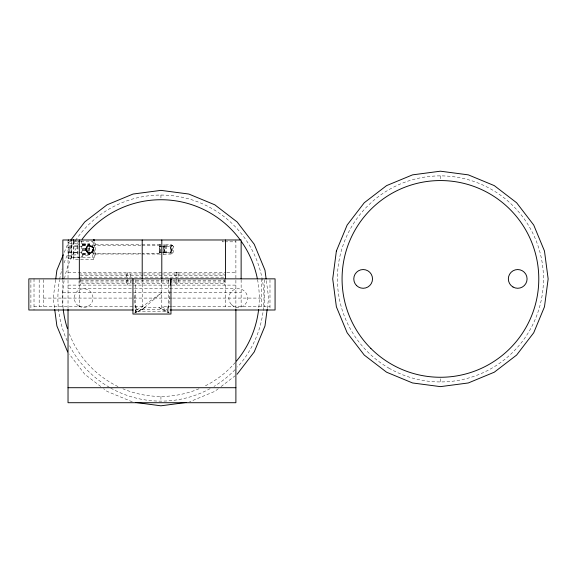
<?xml version="1.0" encoding="UTF-8"?>
<svg xmlns="http://www.w3.org/2000/svg" width="577" height="577" viewBox="0 0 577 577"><rect width="100%" height="100%" fill="white"/><g stroke="black" fill="none" stroke-linecap="round" stroke-linejoin="round"><path stroke-width="0.43" stroke-dasharray="2.88 2.16" d="M159.944 244.561L160.283 244.367L160.283 254.32L159.944 254.125M163.457 254.298L163.118 244.367L163.118 254.32L163.457 254.125M159.944 244.367L159.944 254.32M71.202 258.712L71.202 241.749L68.367 241.749L68.115 243.227L68.367 258.712M134.441 313.095L144.877 307.534L159.115 307.534L161.798 309.467L168.275 312.698L170.193 288.651M92.623 251.781L91.988 252.387L87.365 252.387C85.23 250.865 85.446 247.273 87.762 246.033A3.823 3.823 0 0 1 93.496 249.343C92.76 253.332 94.267 246.704 91.988 246.3L87.365 246.3C83.045 249.351 88.844 255.95 92.428 251.998M55.623 279.795L53.214 298.085L54.591 308.544M267.274 308.544L268.651 298.085L266.242 279.795M85.959 248.471L85.959 250.216M64.285 252.344L67.646 244.23L69.781 241.438M86.261 247.627L86.745 246.891M92.378 252.048L93.2 250.815C85.843 260.35 82.626 240.169 92.623 246.913M163.457 254.241L171.073 254.039L171.657 253.411L171.657 245.283L171.073 244.648L163.457 244.446M172.703 253.058L173.288 252.041L173.288 246.646L172.703 245.629L172.703 253.058L170.359 252.704L170.359 245.982L171.816 245.528L172.703 245.622L171.816 245.528L171.816 253.159M73.301 241.359L73.301 259.275L93.791 259.275L94.376 258.691L94.376 241.691M73.301 258.034L73.885 257.515L80.131 257.515M159.238 246.704L159.822 246.206L162.166 246.206M218.279 388.703L214.795 391.379L189.624 401.801M221.07 386.561L235.012 375.865M144.877 307.534L142.209 309.467L135.667 312.698L134.16 293.996M136.749 310L142.209 306.668L161.798 292.683L142.209 309.467L133.871 310M171.657 253.152L164.041 252.769L164.041 245.917L171.657 245.535M68.028 255.474L77.397 254.738L77.397 243.956L68.028 243.213M73.301 240.941L77.982 240.941L77.982 257.746L73.301 257.746M73.885 241.172L80.131 241.172M81.025 241.172L92.623 241.172L92.623 257.515L81.025 257.515M77.982 241.309L80.153 241.309M224.006 241.821L222.311 241.821L222.311 240.595M224.857 241.821L235.892 241.821M94.376 243.581L95.551 243.581L95.551 255.106L94.376 255.106M82.662 243.617L89.687 243.617L89.687 255.373L82.662 255.373M82.662 244.273L89.687 244.273M82.662 244.323L89.687 244.323M95.551 244.662L141.163 244.662M142.057 244.662L159.944 244.662M82.662 244.677L89.687 244.677M82.662 245.312L89.687 245.312M92.623 245.29L141.235 245.29M142.137 245.29L159.238 245.29L159.238 253.397L142.137 253.397M82.662 245.723L89.687 245.723M77.397 245.874L69.204 245.874L69.204 252.813L77.397 252.813M162.945 246.206L164.51 246.206L164.51 252.488L162.945 252.488M164.51 246.343L165.354 246.343M69.204 246.357L78.176 246.357M79.078 246.357L82.662 246.357M159.238 246.357L160.839 246.357M161.639 246.357L164.041 246.357M166.522 246.437L170.359 246.437M68.367 247.576L71.202 247.576M82.662 248.319L89.687 248.319M82.662 249.069L89.687 249.069M82.662 249.985L89.687 249.985M82.662 250.735L89.687 250.735M68.367 251.118L71.202 251.118M69.204 252.329L78.176 252.329M79.078 252.329L83.838 252.329M159.238 252.329L160.839 252.329M161.639 252.329L164.041 252.329M164.51 252.351L165.354 252.351M166.522 252.25L170.359 252.25M159.238 251.983L159.822 252.488L162.166 252.488M82.662 253.238L89.687 253.238M92.623 253.397L141.235 253.397M82.662 253.714L89.687 253.714M95.551 254.024L141.163 254.024M142.057 254.024L159.944 254.024M82.662 254.342L89.687 254.342M82.662 254.745L89.687 254.695M68.367 256.938L71.202 256.938M71.541 257.227L73.301 257.227M77.982 257.378L80.153 257.378M68.028 258.712L71.541 258.712L71.541 241.46M68.028 272.589L226.018 272.589M226.912 272.589L235.892 272.589M79.02 273.996L141.199 273.996M142.101 273.996L224.107 273.996L224.107 277.176L142.101 277.176M80.318 275.719L143.031 275.719M143.925 275.719L224.576 275.719M79.02 277.176L141.199 277.176M169.133 280.256L79.02 280.256L79.02 283.437L169.133 283.437M172.739 280.256L224.107 280.256L224.107 283.437L172.739 283.437M80.318 281.98L171.737 281.98M172.631 281.98L224.576 281.98M68.028 285.11L171.737 285.11M172.155 285.11L235.892 285.11M68.028 288.493L133.554 288.493M134.455 288.493L235.892 288.493M62.864 292.683L241.136 292.683M43.275 298.085L171.809 298.085M172.667 298.085L261.626 298.085M34.014 306.668L142.209 306.668M171.672 306.668L161.798 306.668L167.2 310L169.883 310M172.559 306.668L269.986 306.668M168.275 312.698L167.2 310L161.798 309.467L142.209 309.467L142.209 279.715M137.449 311.205L166.479 311.205L169.479 313.095M132.241 401.801L107.07 391.379L103.586 388.703M159.115 307.534L166.479 311.205M93.2 247.872C92.327 245.824 89.702 244.936 87.762 246.033A3.823 3.823 0 0 0 87.762 252.654A3.823 3.823 0 0 0 93.496 249.343M100.802 386.561L84.761 374.257L69.247 354.04M86.261 251.06L86.745 251.796M135.667 310L136.749 312.157L136.749 306.668M173.136 246.062L173.288 246.646M440.431 175.877L440.431 179.779M440.431 378.822L440.431 381.945M269.986 279.751L269.986 310M264.742 279.751L264.742 306.668M261.626 278.85L261.626 306.668M241.136 279.715L241.136 306.668M235.892 239.974L235.892 308.435M225.564 279.715L225.564 306.668M224.576 278.85L224.576 285.11M178.848 279.023L178.848 282.203L174.961 282.203L174.961 279.023M176.223 272.589L176.223 277.955M176.223 278.85L176.223 285.11M171.073 244.648L171.073 254.039M170.482 245.917L170.482 252.769M168.275 279.744L168.275 310M167.2 306.668L167.2 310M166.522 245.939L166.522 252.748M165.354 245.939L165.354 252.748M164.633 244.446L164.633 254.241M161.798 279.715L161.798 309.467M160.933 195.055L160.933 198.178M160.933 396.442L160.933 401.123M159.822 246.206L159.822 252.488M135.667 279.744L135.667 312.698M130.604 273.996L130.604 277.176M130.604 280.256L130.604 283.437M127.777 272.589L127.777 277.955M127.777 278.85L127.777 285.11M126.716 273.996L126.716 277.176M126.716 280.256L126.716 283.437M93.791 241.828L93.791 259.275M80.318 278.85L80.318 285.11M79.337 279.715L79.337 306.668M73.885 241.352L73.885 257.515M68.028 239.974L68.028 308.435M62.864 279.715L62.864 306.668M43.275 279.73L43.275 306.668M39.178 279.751L39.178 306.668M34.014 278.85L34.014 310M30.898 279.744L30.898 309.113M75.493 240.494A103.038 103.038 0 0 1 224.366 216.894A103.038 103.038 0 0 1 237.486 367.059M235.041 369.677A103.038 103.038 0 0 1 213.988 386.417M210.115 388.631A103.038 103.038 0 0 1 110.185 387.766M109.414 387.318A103.038 103.038 0 0 1 69.139 344.895M67.184 340.834A103.038 103.038 0 0 1 59.467 280.177M59.626 279.29A103.038 103.038 0 0 1 62.136 268.846M64.105 262.867A103.038 103.038 0 0 1 74.996 241.244M257.522 279.528A98.35 98.35 0 0 1 258.712 308.709M235.301 362.457A98.35 98.35 0 0 1 203.861 386.583M198.986 388.783A98.35 98.35 0 0 1 122.879 388.783M118.004 386.583A98.35 98.35 0 0 1 69.233 333.657M63.153 308.709A98.35 98.35 0 0 1 78.53 244.396M82.662 256.339L81.602 257.378L81.602 241.309L82.662 242.347L82.662 256.339M178.848 272.762L174.961 272.762L174.961 275.943L178.848 275.943L178.848 272.762M388.912 368.14A103.038 103.038 0 0 0 543.469 278.915A103.038 103.038 0 0 0 388.912 189.682A103.038 103.038 0 0 0 388.912 368.14M87.214 250.901A2.914 2.914 0 0 0 92.255 250.699A2.914 2.914 0 0 0 89.558 246.437A2.914 2.914 0 0 0 87.214 250.901M87.033 251.017A3.123 3.123 0 0 0 92.443 250.793A3.123 3.123 0 0 0 89.55 246.22A3.123 3.123 0 0 0 87.033 251.017M86.492 251.659A3.931 3.931 0 0 0 93.272 250.945A3.931 3.931 0 0 0 89.262 245.434A3.931 3.931 0 0 0 86.492 251.659M231.586 304.714A9.369 9.369 0 0 0 247.259 300.516A9.369 9.369 0 0 0 235.784 289.041A9.369 9.369 0 0 0 231.586 304.714M78.97 306.199A9.369 9.369 0 0 0 93.02 298.085A9.369 9.369 0 0 0 78.97 289.979A9.369 9.369 0 0 0 78.97 306.199"/><path stroke-width="0.87" d="M170.475 285.088L170.972 278.85L170.972 314.039L132.941 314.039L132.941 278.85M55.738 278.922L56.885 270.209L63.275 254.782M267.165 309.416L264.98 325.969L254.219 351.948L237.104 374.257M70.856 240.046L84.761 221.921L107.07 204.799L133.056 194.038L160.933 190.367L188.816 194.038L214.795 204.799L237.104 221.921L254.219 244.23L264.98 270.209L266.127 278.922M186.198 402.479L160.933 405.811L135.667 402.479M133.15 310L28.85 310L28.85 278.85L275.07 278.85L275.07 310L170.071 310M68.028 387.708L235.892 387.708M67.646 351.948L56.885 325.969L54.707 309.416M241.136 278.85L241.136 239.974L62.864 239.974L62.864 278.85M235.892 309.337L235.892 402.717L68.028 402.717L68.028 309.337M225.564 239.974L225.564 278.85M161.798 239.974L161.798 278.85M142.209 239.974L142.209 278.85M94.376 239.996L94.376 240.515M93.791 239.412L93.791 240.508M79.337 239.974L79.337 278.85M73.301 239.412L73.301 240.508M71.202 239.974L71.202 240.443M68.367 239.974L68.367 240.443M258.611 309.597A98.35 98.35 0 0 1 236.455 361.101M67.437 328.623A98.35 98.35 0 0 1 63.254 309.597M82.093 239.282A98.35 98.35 0 0 1 240.299 240.003M241.345 241.453A98.35 98.35 0 0 1 257.349 278.655M336.377 251.031L332.713 278.915L336.377 306.791L347.145 332.77L364.26 355.079L386.568 372.201L412.548 382.962L440.431 386.633L468.308 382.962L494.287 372.201L516.603 355.079L533.718 332.77L544.479 306.791L548.15 278.915L544.479 251.031L533.718 225.052L516.603 202.743L494.287 185.621L468.308 174.86L440.431 171.189L412.548 174.86L386.568 185.621L364.26 202.743L347.145 225.052L336.377 251.031M370.881 348.458A98.35 98.35 0 0 0 535.434 304.367A98.35 98.35 0 0 0 414.971 183.912A98.35 98.35 0 0 0 370.881 348.458M513.025 287.021A9.369 9.369 0 0 0 527.075 278.915A9.369 9.369 0 0 0 513.025 270.801A9.369 9.369 0 0 0 513.025 287.021M356.528 285.536A9.369 9.369 0 0 0 372.201 281.338A9.369 9.369 0 0 0 360.726 269.863A9.369 9.369 0 0 0 356.528 285.536"/></g></svg>
